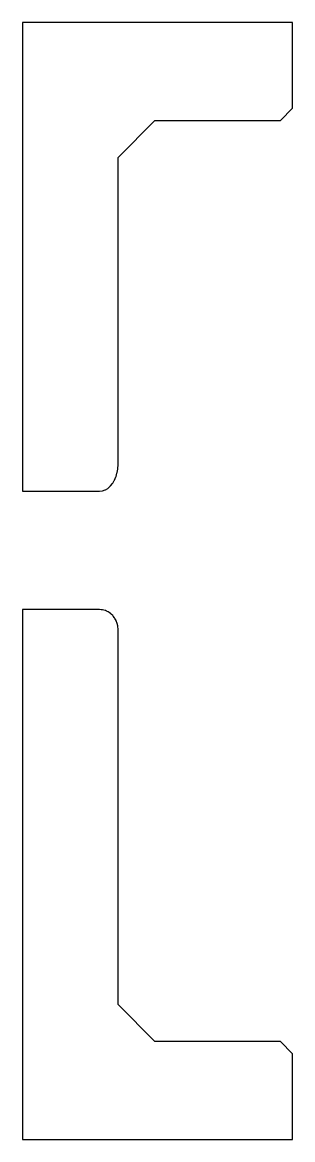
# Model space of a CAD drawing. Header units: metres. Extents: x 0 to 47.5, y 0 to 45.5.
# Drawn here: x 36.5 to 47.5, y 0 to 45.5 of the extents above.
import ezdxf

# ---------------------------------------------------------------- set-up
doc = ezdxf.new("R2010")
doc.units = ezdxf.units.M

msp = doc.modelspace()

# ---------------------------------------------------------------- linework, layer by layer
for p, q in [((47.5, 45.5), (36.5, 45.5)), ((36.5, 45.5), (36.5, 26.4098)), ((47.5, 42), (47.5, 45.5)), ((47, 41.5), (47.5, 42)), ((40.3959, 40), (41.8959, 41.5)), ((41.8959, 41.5), (47, 41.5)), ((40.3959, 27.5071), (40.3959, 40)), ((40.3592, 27.168), (40.3817, 27.3051)), ((40.3817, 27.3051), (40.3867, 27.3355)), ((40.3867, 27.3355), (40.3941, 27.4739)), ((40.3941, 27.4739), (40.3959, 27.5071)), ((40.2414, 26.8428), (40.2527, 26.8621)), ((40.2527, 26.8621), (40.3044, 26.9857)), ((40.3044, 26.9857), (40.3142, 27.0089)), ((40.3142, 27.0089), (40.3516, 27.1411)), ((40.3516, 27.1411), (40.3592, 27.168)), ((36.5, 26.4098), (39.6459, 26.4098)), ((39.6459, 26.4098), (39.7495, 26.4217)), ((39.7495, 26.4217), (39.7632, 26.4233)), ((39.7632, 26.4233), (39.864, 26.4587)), ((39.864, 26.4587), (39.8777, 26.4635)), ((39.8777, 26.4635), (39.9729, 26.5212)), ((39.9729, 26.5212), (39.9864, 26.5294)), ((39.9864, 26.5294), (40.0868, 26.6193)), ((40.0868, 26.6193), (40.1639, 26.7157)), ((40.1639, 26.7157), (40.1762, 26.7312)), ((40.1762, 26.7312), (40.2414, 26.8428)), ((39.6459, 21.587), (36.5, 21.587)), ((36.5, 21.587), (36.5, 0)), ((39.7077, 21.5817), (39.6459, 21.587)), ((39.7632, 21.5769), (39.7077, 21.5817)), ((39.821, 21.5617), (39.7632, 21.5769)), ((39.8777, 21.5469), (39.821, 21.5617)), ((39.9284, 21.5239), (39.8777, 21.5469)), ((39.9864, 21.4977), (39.9284, 21.5239)), ((40.028, 21.4698), (39.9864, 21.4977)), ((40.0868, 21.4305), (40.028, 21.4698)), ((40.1182, 21.4011), (40.0868, 21.4305)), ((40.1762, 21.347), (40.1182, 21.4011)), ((40.1978, 21.3195), (40.1762, 21.347)), ((40.2527, 21.2493), (40.1978, 21.3195)), ((40.2654, 21.2265), (40.2527, 21.2493)), ((40.3142, 21.1397), (40.2654, 21.2265)), ((40.3201, 21.1241), (40.3142, 21.1397)), ((40.3592, 21.0209), (40.3201, 21.1241)), ((40.3607, 21.0139), (40.3592, 21.0209)), ((40.3797, 20.9278), (40.3607, 21.0139)), ((40.3862, 20.8999), (40.3797, 20.9278)), ((40.3867, 20.8977), (40.3862, 20.8999)), ((40.3951, 20.7877), (40.3867, 20.8977)), ((40.3959, 20.7768), (40.3951, 20.7877)), ((40.3959, 5.5), (40.3959, 20.7768)), ((41.8959, 4), (40.3959, 5.5)), ((47, 4), (41.8959, 4)), ((47.5, 3.5), (47, 4)), ((47.5, 0), (47.5, 3.5)), ((36.5, 0), (47.5, 0))]:
    msp.add_line(p, q)

doc.saveas('drawing.dxf')
